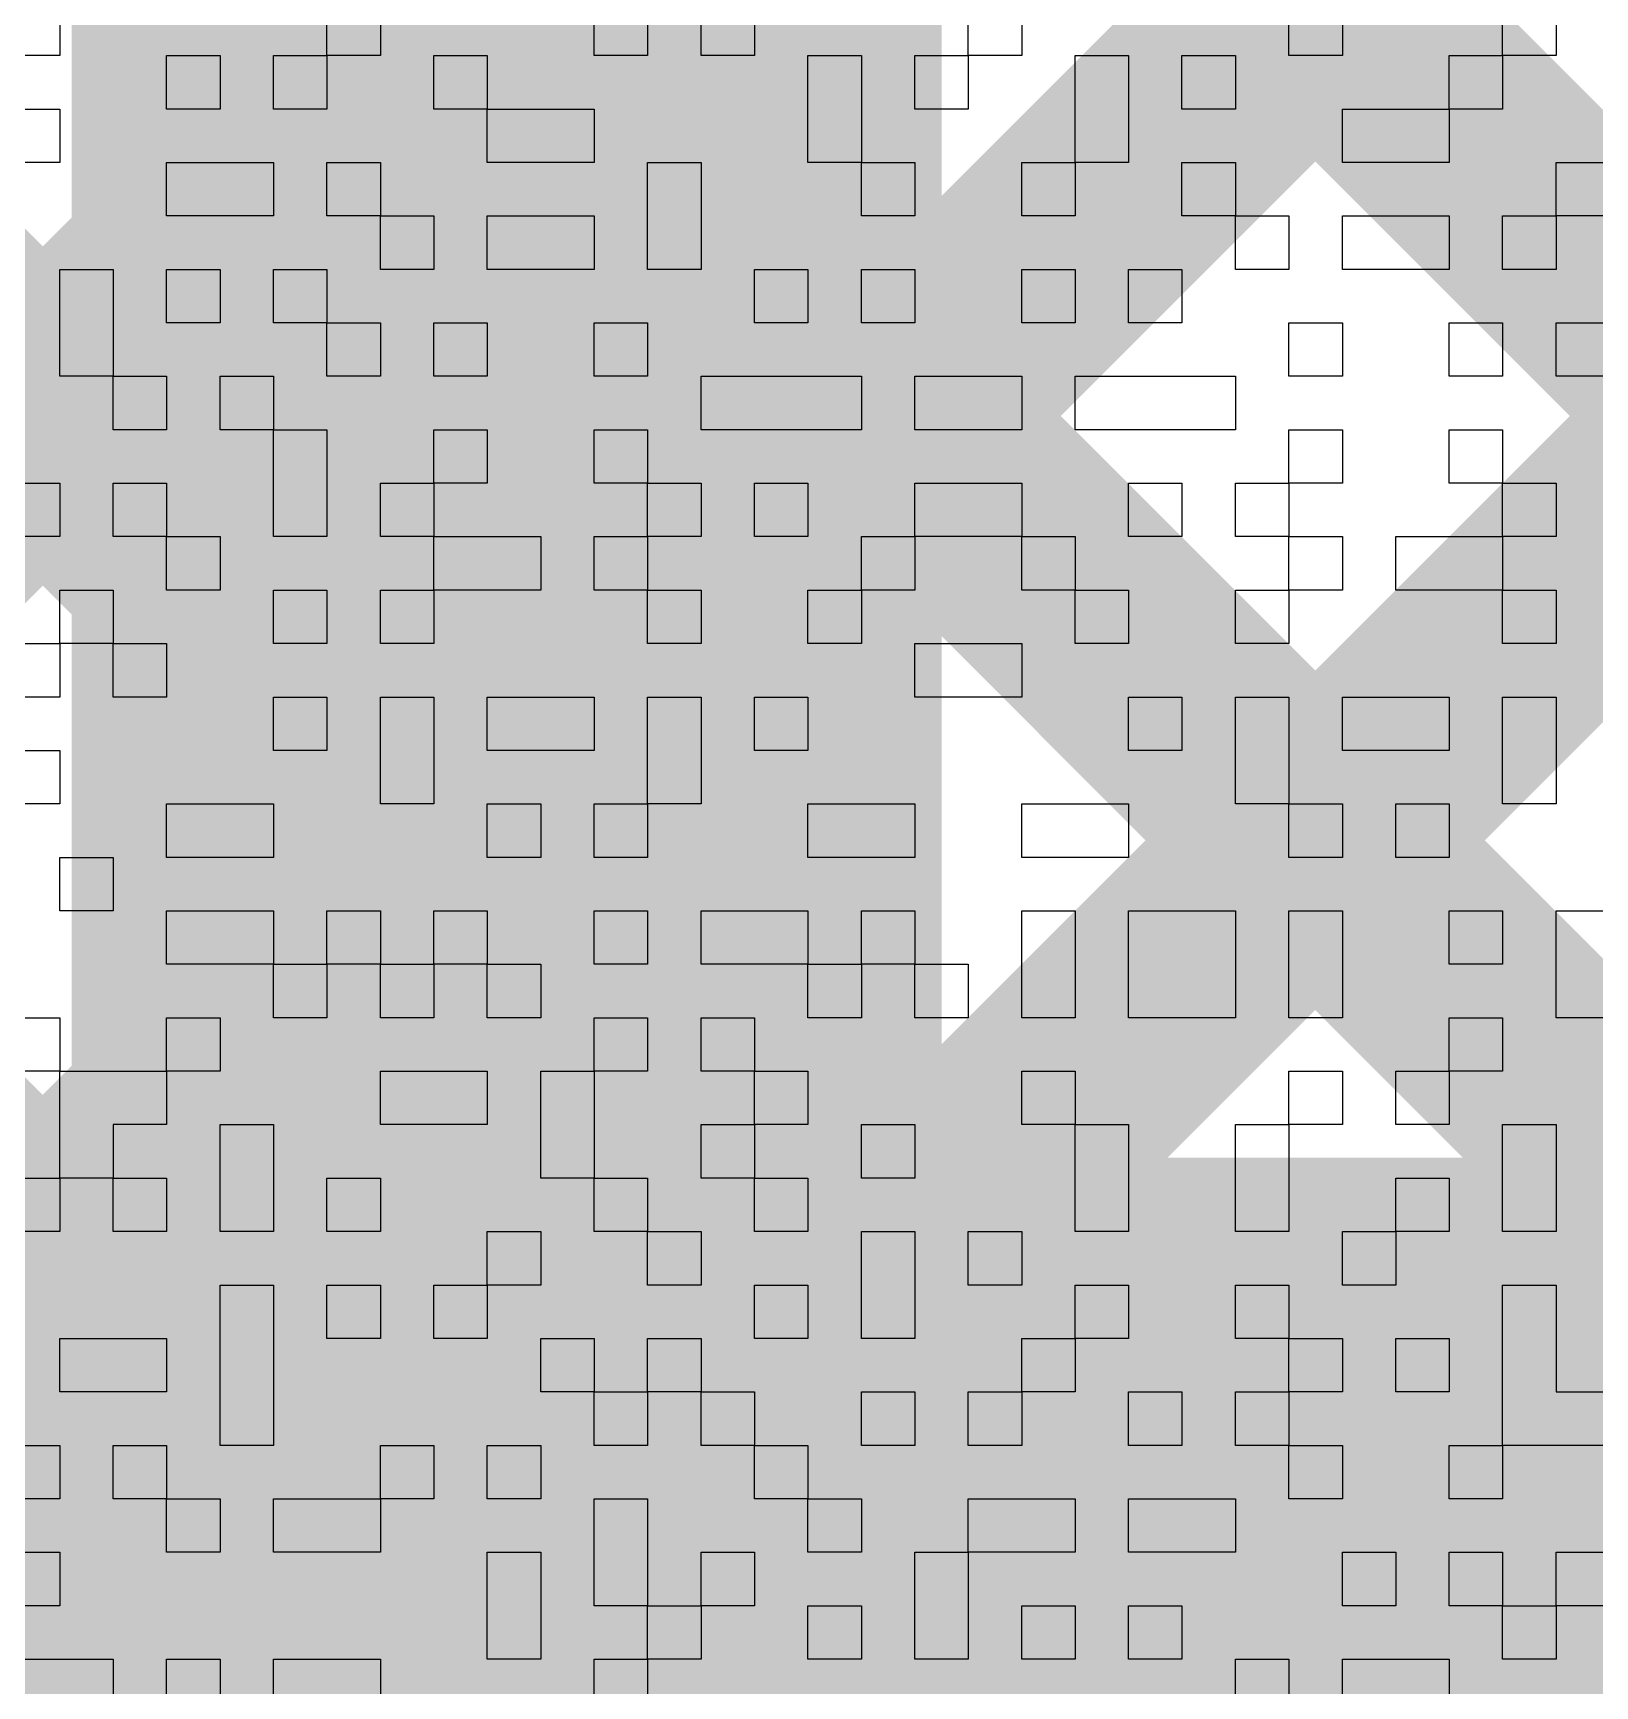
# Model space of a CAD drawing. Header units: millimetres. Extents: x 3.07 to 5.81, y 1.29 to 3.84.
# Drawn here: x 4.9777 to 5.0298, y 2.6164 to 2.6715 of the extents above; entities that cross this region are included whole.
import ezdxf

# ---------------------------------------------------------------- set-up
doc = ezdxf.new("R2010")
doc.units = ezdxf.units.MM
doc.header["$MEASUREMENT"] = 0
for name, color, linetype in [('BottomLayer', 5, 'Continuous'), ('BottomOverlay', 54, 'Continuous'), ('TopLayer', 1, 'Continuous')]:
    doc.layers.add(name, color=color, linetype=linetype)

msp = doc.modelspace()

# ---------------------------------------------------------------- hatches: boundary and pattern name
at = {"layer": 'BottomLayer'}
for points in [[(4.727172, 2.960494), (4.732828, 2.966151), (5.066949, 2.632031), (5.061292, 2.626374)], [(4.727172, 2.93221), (4.732828, 2.937866), (5.057289, 2.613406), (5.051632, 2.607749)], [(4.727172, 2.903925), (4.732828, 2.909582), (5.056828, 2.585582), (5.051172, 2.579925)], [(4.727172, 2.875641), (4.732828, 2.881298), (5.055656, 2.558471), (5.049999, 2.552814)], [(4.732828, 2.407861), (4.727172, 2.413518), (5.178482, 2.864828), (5.184139, 2.859172)], [(4.732828, 2.379576), (4.727172, 2.385233), (5.206767, 2.864828), (5.212424, 2.859172)], [(4.732828, 2.323008), (4.727172, 2.328665), (5.263335, 2.864828), (5.268992, 2.859172)], [(4.732828, 2.351292), (4.727172, 2.356949), (5.235051, 2.864828), (5.240708, 2.859172)]]:
    msp.add_hatch(color=5, dxfattribs=at).paths.add_polyline_path(points)
at = {"layer": 'TopLayer'}
for points in [[(4.979, 2.595), (5.008, 2.595), (5.008, 3.182), (4.979, 3.182)], [(4.830926, 2.828455), (4.836583, 2.834112), (5.085321, 2.585374), (5.079664, 2.579717)], [(4.85921, 2.828455), (4.864867, 2.834112), (5.116882, 2.582098), (5.111225, 2.576441)], [(4.819172, 2.811925), (4.824828, 2.817582), (5.057582, 2.584828), (5.051925, 2.579172)], [(4.819172, 2.783641), (4.824828, 2.789298), (5.029298, 2.584828), (5.023641, 2.579172)], [(4.904139, 2.579172), (4.898482, 2.584828), (5.086742, 2.773088), (5.092399, 2.767431)], [(4.932424, 2.579172), (4.926767, 2.584828), (5.115026, 2.773088), (5.120683, 2.767431)], [(4.960708, 2.579172), (4.955051, 2.584828), (5.143311, 2.773088), (5.148968, 2.767431)], [(4.988992, 2.579172), (4.983335, 2.584828), (5.171595, 2.773088), (5.177252, 2.767431)], [(4.973, 2.595), (5.195, 2.595), (5.195, 2.634), (4.973, 2.634)]]:
    msp.add_hatch(color=1, dxfattribs=at).paths.add_polyline_path(points)

# ---------------------------------------------------------------- linework, layer by layer
at = {"layer": 'BottomOverlay'}
for p, q in [((4.978599, 2.672517), (4.978599, 2.670735)), ((4.987508, 2.670735), (4.987508, 2.672517)), ((4.989289, 2.672517), (4.989289, 2.670735)), ((4.996416, 2.670735), (4.996416, 2.672517)), ((4.998198, 2.672517), (4.998198, 2.670735)), ((4.99998, 2.670735), (4.99998, 2.672517)), ((5.001761, 2.672517), (5.001761, 2.670735)), ((5.008888, 2.670735), (5.008888, 2.672517)), ((5.01067, 2.672517), (5.01067, 2.670735)), ((5.019579, 2.670735), (5.019579, 2.672517)), ((5.021361, 2.672517), (5.021361, 2.670735)), ((5.026706, 2.670735), (5.026706, 2.672517)), ((5.028487, 2.672517), (5.028487, 2.670735)), ((4.978599, 2.670735), (4.976817, 2.670735)), ((4.982162, 2.668954), (4.982162, 2.670735)), ((4.982162, 2.670735), (4.983944, 2.670735)), ((4.983944, 2.670735), (4.983944, 2.668954)), ((4.985726, 2.668954), (4.985726, 2.670735)), ((4.985726, 2.670735), (4.987508, 2.670735)), ((4.989289, 2.670735), (4.987508, 2.670735)), ((4.987508, 2.670735), (4.987508, 2.668954)), ((4.991071, 2.668954), (4.991071, 2.670735)), ((4.991071, 2.670735), (4.992853, 2.670735)), ((4.992853, 2.670735), (4.992853, 2.668954)), ((4.998198, 2.670735), (4.996416, 2.670735)), ((5.001761, 2.670735), (4.99998, 2.670735)), ((5.003543, 2.668954), (5.003543, 2.670735)), ((5.003543, 2.670735), (5.005325, 2.670735)), ((5.005325, 2.670735), (5.005325, 2.668954)), ((5.007107, 2.668954), (5.007107, 2.670735)), ((5.007107, 2.670735), (5.008888, 2.670735)), ((5.01067, 2.670735), (5.008888, 2.670735)), ((5.008888, 2.670735), (5.008888, 2.668954)), ((5.012452, 2.668954), (5.012452, 2.670735)), ((5.012452, 2.670735), (5.014234, 2.670735)), ((5.014234, 2.670735), (5.014234, 2.668954)), ((5.016015, 2.668954), (5.016015, 2.670735)), ((5.016015, 2.670735), (5.017797, 2.670735)), ((5.017797, 2.670735), (5.017797, 2.668954)), ((5.021361, 2.670735), (5.019579, 2.670735)), ((5.024924, 2.668954), (5.024924, 2.670735)), ((5.024924, 2.670735), (5.026706, 2.670735)), ((5.028487, 2.670735), (5.026706, 2.670735)), ((5.026706, 2.670735), (5.026706, 2.668954)), ((4.976817, 2.668954), (4.978599, 2.668954)), ((4.978599, 2.668954), (4.978599, 2.667172)), ((4.983944, 2.668954), (4.982162, 2.668954)), ((4.987508, 2.668954), (4.985726, 2.668954)), ((4.992853, 2.668954), (4.991071, 2.668954)), ((4.992853, 2.667172), (4.992853, 2.668954)), ((4.992853, 2.668954), (4.996416, 2.668954)), ((4.996416, 2.668954), (4.996416, 2.667172)), ((5.003543, 2.667172), (5.003543, 2.668954)), ((5.005325, 2.668954), (5.005325, 2.667172)), ((5.008888, 2.668954), (5.007107, 2.668954)), ((5.012452, 2.667172), (5.012452, 2.668954)), ((5.014234, 2.668954), (5.014234, 2.667172)), ((5.017797, 2.668954), (5.016015, 2.668954)), ((5.021361, 2.667172), (5.021361, 2.668954)), ((5.021361, 2.668954), (5.024924, 2.668954)), ((5.026706, 2.668954), (5.024924, 2.668954)), ((5.024924, 2.668954), (5.024924, 2.667172)), ((4.978599, 2.667172), (4.976817, 2.667172)), ((4.982162, 2.66539), (4.982162, 2.667172)), ((4.982162, 2.667172), (4.985726, 2.667172)), ((4.985726, 2.667172), (4.985726, 2.66539)), ((4.987508, 2.66539), (4.987508, 2.667172)), ((4.987508, 2.667172), (4.989289, 2.667172)), ((4.989289, 2.667172), (4.989289, 2.66539)), ((4.996416, 2.667172), (4.992853, 2.667172)), ((4.998198, 2.66539), (4.998198, 2.667172)), ((4.998198, 2.667172), (4.99998, 2.667172)), ((4.99998, 2.667172), (4.99998, 2.66539)), ((5.005325, 2.667172), (5.003543, 2.667172)), ((5.005325, 2.66539), (5.005325, 2.667172)), ((5.005325, 2.667172), (5.007107, 2.667172)), ((5.007107, 2.667172), (5.007107, 2.66539)), ((5.01067, 2.66539), (5.01067, 2.667172)), ((5.01067, 2.667172), (5.012452, 2.667172)), ((5.014234, 2.667172), (5.012452, 2.667172)), ((5.012452, 2.667172), (5.012452, 2.66539)), ((5.016015, 2.66539), (5.016015, 2.667172)), ((5.016015, 2.667172), (5.017797, 2.667172)), ((5.017797, 2.667172), (5.017797, 2.66539)), ((5.024924, 2.667172), (5.021361, 2.667172)), ((5.028487, 2.66539), (5.028487, 2.667172)), ((5.028487, 2.667172), (5.030269, 2.667172)), ((4.985726, 2.66539), (4.982162, 2.66539)), ((4.989289, 2.66539), (4.987508, 2.66539)), ((4.989289, 2.663609), (4.989289, 2.66539)), ((4.989289, 2.66539), (4.991071, 2.66539)), ((4.991071, 2.66539), (4.991071, 2.663609)), ((4.992853, 2.663609), (4.992853, 2.66539)), ((4.992853, 2.66539), (4.996416, 2.66539)), ((4.996416, 2.66539), (4.996416, 2.663609)), ((4.998198, 2.663609), (4.998198, 2.66539)), ((4.99998, 2.66539), (4.99998, 2.663609)), ((5.007107, 2.66539), (5.005325, 2.66539)), ((5.012452, 2.66539), (5.01067, 2.66539)), ((5.017797, 2.66539), (5.016015, 2.66539)), ((5.017797, 2.663609), (5.017797, 2.66539)), ((5.017797, 2.66539), (5.019579, 2.66539)), ((5.019579, 2.66539), (5.019579, 2.663609)), ((5.021361, 2.663609), (5.021361, 2.66539)), ((5.021361, 2.66539), (5.024924, 2.66539)), ((5.024924, 2.66539), (5.024924, 2.663609)), ((5.026706, 2.663609), (5.026706, 2.66539)), ((5.026706, 2.66539), (5.028487, 2.66539)), ((5.030269, 2.66539), (5.028487, 2.66539)), ((5.028487, 2.66539), (5.028487, 2.663609)), ((4.978599, 2.661827), (4.978599, 2.663609)), ((4.978599, 2.663609), (4.980381, 2.663609)), ((4.980381, 2.663609), (4.980381, 2.661827)), ((4.982162, 2.661827), (4.982162, 2.663609)), ((4.982162, 2.663609), (4.983944, 2.663609)), ((4.983944, 2.663609), (4.983944, 2.661827)), ((4.985726, 2.661827), (4.985726, 2.663609)), ((4.985726, 2.663609), (4.987508, 2.663609)), ((4.987508, 2.663609), (4.987508, 2.661827)), ((4.991071, 2.663609), (4.989289, 2.663609)), ((4.996416, 2.663609), (4.992853, 2.663609)), ((4.99998, 2.663609), (4.998198, 2.663609)), ((5.001761, 2.661827), (5.001761, 2.663609)), ((5.001761, 2.663609), (5.003543, 2.663609)), ((5.003543, 2.663609), (5.003543, 2.661827)), ((5.005325, 2.661827), (5.005325, 2.663609)), ((5.005325, 2.663609), (5.007107, 2.663609)), ((5.007107, 2.663609), (5.007107, 2.661827)), ((5.01067, 2.661827), (5.01067, 2.663609)), ((5.01067, 2.663609), (5.012452, 2.663609)), ((5.012452, 2.663609), (5.012452, 2.661827)), ((5.014234, 2.661827), (5.014234, 2.663609)), ((5.014234, 2.663609), (5.016015, 2.663609)), ((5.016015, 2.663609), (5.016015, 2.661827)), ((5.019579, 2.663609), (5.017797, 2.663609)), ((5.024924, 2.663609), (5.021361, 2.663609)), ((5.028487, 2.663609), (5.026706, 2.663609)), ((4.978599, 2.660045), (4.978599, 2.661827)), ((4.980381, 2.661827), (4.980381, 2.660045)), ((4.983944, 2.661827), (4.982162, 2.661827)), ((4.987508, 2.661827), (4.985726, 2.661827)), ((4.987508, 2.660045), (4.987508, 2.661827)), ((4.987508, 2.661827), (4.989289, 2.661827)), ((4.989289, 2.661827), (4.989289, 2.660045)), ((4.991071, 2.660045), (4.991071, 2.661827)), ((4.991071, 2.661827), (4.992853, 2.661827)), ((4.992853, 2.661827), (4.992853, 2.660045)), ((4.996416, 2.660045), (4.996416, 2.661827)), ((4.996416, 2.661827), (4.998198, 2.661827)), ((4.998198, 2.661827), (4.998198, 2.660045)), ((5.003543, 2.661827), (5.001761, 2.661827)), ((5.007107, 2.661827), (5.005325, 2.661827)), ((5.012452, 2.661827), (5.01067, 2.661827)), ((5.016015, 2.661827), (5.014234, 2.661827)), ((5.019579, 2.660045), (5.019579, 2.661827)), ((5.019579, 2.661827), (5.021361, 2.661827)), ((5.021361, 2.661827), (5.021361, 2.660045)), ((5.024924, 2.660045), (5.024924, 2.661827)), ((5.024924, 2.661827), (5.026706, 2.661827)), ((5.026706, 2.661827), (5.026706, 2.660045)), ((5.028487, 2.660045), (5.028487, 2.661827)), ((5.028487, 2.661827), (5.030269, 2.661827)), ((4.980381, 2.660045), (4.978599, 2.660045)), ((4.980381, 2.658263), (4.980381, 2.660045)), ((4.980381, 2.660045), (4.982162, 2.660045)), ((4.982162, 2.660045), (4.982162, 2.658263)), ((4.983944, 2.658263), (4.983944, 2.660045)), ((4.983944, 2.660045), (4.985726, 2.660045)), ((4.985726, 2.660045), (4.985726, 2.658263)), ((4.989289, 2.660045), (4.987508, 2.660045)), ((4.992853, 2.660045), (4.991071, 2.660045)), ((4.998198, 2.660045), (4.996416, 2.660045)), ((4.99998, 2.658263), (4.99998, 2.660045)), ((4.99998, 2.660045), (5.005325, 2.660045)), ((5.005325, 2.660045), (5.005325, 2.658263)), ((5.007107, 2.658263), (5.007107, 2.660045)), ((5.007107, 2.660045), (5.01067, 2.660045)), ((5.01067, 2.660045), (5.01067, 2.658263)), ((5.012452, 2.658263), (5.012452, 2.660045)), ((5.012452, 2.660045), (5.017797, 2.660045)), ((5.017797, 2.660045), (5.017797, 2.658263)), ((5.021361, 2.660045), (5.019579, 2.660045)), ((5.026706, 2.660045), (5.024924, 2.660045)), ((5.030269, 2.660045), (5.028487, 2.660045)), ((4.982162, 2.658263), (4.980381, 2.658263)), ((4.985726, 2.658263), (4.983944, 2.658263)), ((4.985726, 2.656482), (4.985726, 2.658263)), ((4.985726, 2.658263), (4.987508, 2.658263)), ((4.987508, 2.658263), (4.987508, 2.656482)), ((4.991071, 2.656482), (4.991071, 2.658263)), ((4.991071, 2.658263), (4.992853, 2.658263)), ((4.992853, 2.658263), (4.992853, 2.656482)), ((4.996416, 2.656482), (4.996416, 2.658263)), ((4.996416, 2.658263), (4.998198, 2.658263)), ((4.998198, 2.658263), (4.998198, 2.656482)), ((5.005325, 2.658263), (4.99998, 2.658263)), ((5.01067, 2.658263), (5.007107, 2.658263)), ((5.017797, 2.658263), (5.012452, 2.658263)), ((5.019579, 2.656482), (5.019579, 2.658263)), ((5.019579, 2.658263), (5.021361, 2.658263)), ((5.021361, 2.658263), (5.021361, 2.656482)), ((5.024924, 2.656482), (5.024924, 2.658263)), ((5.024924, 2.658263), (5.026706, 2.658263)), ((5.026706, 2.658263), (5.026706, 2.656482)), ((4.976817, 2.656482), (4.978599, 2.656482)), ((4.978599, 2.656482), (4.978599, 2.6547)), ((4.980381, 2.6547), (4.980381, 2.656482)), ((4.980381, 2.656482), (4.982162, 2.656482)), ((4.982162, 2.656482), (4.982162, 2.6547)), ((4.985726, 2.6547), (4.985726, 2.656482)), ((4.987508, 2.656482), (4.987508, 2.6547)), ((4.989289, 2.6547), (4.989289, 2.656482)), ((4.989289, 2.656482), (4.991071, 2.656482)), ((4.992853, 2.656482), (4.991071, 2.656482)), ((4.991071, 2.656482), (4.991071, 2.6547)), ((4.998198, 2.656482), (4.996416, 2.656482)), ((4.998198, 2.6547), (4.998198, 2.656482)), ((4.998198, 2.656482), (4.99998, 2.656482)), ((4.99998, 2.656482), (4.99998, 2.6547)), ((5.001761, 2.6547), (5.001761, 2.656482)), ((5.001761, 2.656482), (5.003543, 2.656482)), ((5.003543, 2.656482), (5.003543, 2.6547)), ((5.007107, 2.6547), (5.007107, 2.656482)), ((5.007107, 2.656482), (5.01067, 2.656482)), ((5.01067, 2.656482), (5.01067, 2.6547)), ((5.014234, 2.6547), (5.014234, 2.656482)), ((5.014234, 2.656482), (5.016015, 2.656482)), ((5.016015, 2.656482), (5.016015, 2.6547)), ((5.017797, 2.6547), (5.017797, 2.656482)), ((5.017797, 2.656482), (5.019579, 2.656482)), ((5.021361, 2.656482), (5.019579, 2.656482)), ((5.019579, 2.656482), (5.019579, 2.6547)), ((5.026706, 2.656482), (5.024924, 2.656482)), ((5.026706, 2.6547), (5.026706, 2.656482)), ((5.026706, 2.656482), (5.028487, 2.656482)), ((5.028487, 2.656482), (5.028487, 2.6547)), ((4.978599, 2.6547), (4.976817, 2.6547)), ((4.982162, 2.6547), (4.980381, 2.6547)), ((4.982162, 2.652918), (4.982162, 2.6547)), ((4.982162, 2.6547), (4.983944, 2.6547)), ((4.983944, 2.6547), (4.983944, 2.652918)), ((4.987508, 2.6547), (4.985726, 2.6547)), ((4.991071, 2.6547), (4.989289, 2.6547)), ((4.991071, 2.652918), (4.991071, 2.6547)), ((4.991071, 2.6547), (4.994635, 2.6547)), ((4.994635, 2.6547), (4.994635, 2.652918)), ((4.996416, 2.652918), (4.996416, 2.6547)), ((4.996416, 2.6547), (4.998198, 2.6547)), ((4.99998, 2.6547), (4.998198, 2.6547)), ((4.998198, 2.6547), (4.998198, 2.652918)), ((5.003543, 2.6547), (5.001761, 2.6547)), ((5.005325, 2.652918), (5.005325, 2.6547)), ((5.005325, 2.6547), (5.007107, 2.6547)), ((5.01067, 2.6547), (5.007107, 2.6547)), ((5.007107, 2.6547), (5.007107, 2.652918)), ((5.01067, 2.652918), (5.01067, 2.6547)), ((5.01067, 2.6547), (5.012452, 2.6547)), ((5.012452, 2.6547), (5.012452, 2.652918)), ((5.016015, 2.6547), (5.014234, 2.6547)), ((5.019579, 2.6547), (5.017797, 2.6547)), ((5.019579, 2.652918), (5.019579, 2.6547)), ((5.019579, 2.6547), (5.021361, 2.6547)), ((5.021361, 2.6547), (5.021361, 2.652918)), ((5.023142, 2.652918), (5.023142, 2.6547)), ((5.023142, 2.6547), (5.026706, 2.6547)), ((5.028487, 2.6547), (5.026706, 2.6547)), ((5.026706, 2.6547), (5.026706, 2.652918)), ((4.978599, 2.651136), (4.978599, 2.652918)), ((4.978599, 2.652918), (4.980381, 2.652918)), ((4.980381, 2.652918), (4.980381, 2.651136)), ((4.983944, 2.652918), (4.982162, 2.652918)), ((4.985726, 2.651136), (4.985726, 2.652918)), ((4.985726, 2.652918), (4.987508, 2.652918)), ((4.987508, 2.652918), (4.987508, 2.651136)), ((4.989289, 2.651136), (4.989289, 2.652918)), ((4.989289, 2.652918), (4.991071, 2.652918)), ((4.994635, 2.652918), (4.991071, 2.652918)), ((4.991071, 2.652918), (4.991071, 2.651136)), ((4.998198, 2.652918), (4.996416, 2.652918)), ((4.998198, 2.651136), (4.998198, 2.652918)), ((4.998198, 2.652918), (4.99998, 2.652918)), ((4.99998, 2.652918), (4.99998, 2.651136)), ((5.003543, 2.651136), (5.003543, 2.652918)), ((5.003543, 2.652918), (5.005325, 2.652918)), ((5.007107, 2.652918), (5.005325, 2.652918)), ((5.005325, 2.652918), (5.005325, 2.651136)), ((5.012452, 2.652918), (5.01067, 2.652918)), ((5.012452, 2.651136), (5.012452, 2.652918)), ((5.012452, 2.652918), (5.014234, 2.652918)), ((5.014234, 2.652918), (5.014234, 2.651136)), ((5.017797, 2.651136), (5.017797, 2.652918)), ((5.017797, 2.652918), (5.019579, 2.652918)), ((5.021361, 2.652918), (5.019579, 2.652918)), ((5.019579, 2.652918), (5.019579, 2.651136)), ((5.026706, 2.652918), (5.023142, 2.652918)), ((5.026706, 2.651136), (5.026706, 2.652918)), ((5.026706, 2.652918), (5.028487, 2.652918)), ((5.028487, 2.652918), (5.028487, 2.651136)), ((4.976817, 2.651136), (4.978599, 2.651136)), ((4.980381, 2.651136), (4.978599, 2.651136)), ((4.978599, 2.651136), (4.978599, 2.649355)), ((4.980381, 2.649355), (4.980381, 2.651136)), ((4.980381, 2.651136), (4.982162, 2.651136)), ((4.982162, 2.651136), (4.982162, 2.649355)), ((4.987508, 2.651136), (4.985726, 2.651136)), ((4.991071, 2.651136), (4.989289, 2.651136)), ((4.99998, 2.651136), (4.998198, 2.651136)), ((5.005325, 2.651136), (5.003543, 2.651136)), ((5.007107, 2.649355), (5.007107, 2.651136)), ((5.007107, 2.651136), (5.01067, 2.651136)), ((5.01067, 2.651136), (5.01067, 2.649355)), ((5.014234, 2.651136), (5.012452, 2.651136)), ((5.019579, 2.651136), (5.017797, 2.651136)), ((5.028487, 2.651136), (5.026706, 2.651136)), ((4.978599, 2.649355), (4.976817, 2.649355)), ((4.982162, 2.649355), (4.980381, 2.649355)), ((4.985726, 2.647573), (4.985726, 2.649355)), ((4.985726, 2.649355), (4.987508, 2.649355)), ((4.987508, 2.649355), (4.987508, 2.647573)), ((4.989289, 2.647573), (4.989289, 2.649355)), ((4.989289, 2.649355), (4.991071, 2.649355)), ((4.991071, 2.649355), (4.991071, 2.647573)), ((4.992853, 2.647573), (4.992853, 2.649355)), ((4.992853, 2.649355), (4.996416, 2.649355)), ((4.996416, 2.649355), (4.996416, 2.647573)), ((4.998198, 2.647573), (4.998198, 2.649355)), ((4.998198, 2.649355), (4.99998, 2.649355)), ((4.99998, 2.649355), (4.99998, 2.647573)), ((5.001761, 2.647573), (5.001761, 2.649355)), ((5.001761, 2.649355), (5.003543, 2.649355)), ((5.003543, 2.649355), (5.003543, 2.647573)), ((5.01067, 2.649355), (5.007107, 2.649355)), ((5.014234, 2.647573), (5.014234, 2.649355)), ((5.014234, 2.649355), (5.016015, 2.649355)), ((5.016015, 2.649355), (5.016015, 2.647573)), ((5.017797, 2.647573), (5.017797, 2.649355)), ((5.017797, 2.649355), (5.019579, 2.649355)), ((5.019579, 2.649355), (5.019579, 2.647573)), ((5.021361, 2.647573), (5.021361, 2.649355)), ((5.021361, 2.649355), (5.024924, 2.649355)), ((5.024924, 2.649355), (5.024924, 2.647573)), ((5.026706, 2.647573), (5.026706, 2.649355)), ((5.026706, 2.649355), (5.028487, 2.649355)), ((5.028487, 2.649355), (5.028487, 2.647573)), ((4.976817, 2.647573), (4.978599, 2.647573)), ((4.978599, 2.647573), (4.978599, 2.645791)), ((4.987508, 2.647573), (4.985726, 2.647573)), ((4.989289, 2.645791), (4.989289, 2.647573)), ((4.991071, 2.647573), (4.991071, 2.645791)), ((4.996416, 2.647573), (4.992853, 2.647573)), ((4.998198, 2.645791), (4.998198, 2.647573)), ((4.99998, 2.647573), (4.99998, 2.645791)), ((5.003543, 2.647573), (5.001761, 2.647573)), ((5.016015, 2.647573), (5.014234, 2.647573)), ((5.017797, 2.645791), (5.017797, 2.647573)), ((5.019579, 2.647573), (5.019579, 2.645791)), ((5.024924, 2.647573), (5.021361, 2.647573)), ((5.026706, 2.645791), (5.026706, 2.647573)), ((5.028487, 2.647573), (5.028487, 2.645791)), ((4.978599, 2.645791), (4.976817, 2.645791)), ((4.982162, 2.64401), (4.982162, 2.645791)), ((4.982162, 2.645791), (4.985726, 2.645791)), ((4.985726, 2.645791), (4.985726, 2.64401)), ((4.991071, 2.645791), (4.989289, 2.645791)), ((4.992853, 2.64401), (4.992853, 2.645791)), ((4.992853, 2.645791), (4.994635, 2.645791)), ((4.994635, 2.645791), (4.994635, 2.64401)), ((4.996416, 2.64401), (4.996416, 2.645791)), ((4.996416, 2.645791), (4.998198, 2.645791)), ((4.99998, 2.645791), (4.998198, 2.645791)), ((4.998198, 2.645791), (4.998198, 2.64401)), ((5.003543, 2.64401), (5.003543, 2.645791)), ((5.003543, 2.645791), (5.007107, 2.645791)), ((5.007107, 2.645791), (5.007107, 2.64401)), ((5.01067, 2.64401), (5.01067, 2.645791)), ((5.01067, 2.645791), (5.014234, 2.645791)), ((5.014234, 2.645791), (5.014234, 2.64401)), ((5.019579, 2.645791), (5.017797, 2.645791)), ((5.019579, 2.64401), (5.019579, 2.645791)), ((5.019579, 2.645791), (5.021361, 2.645791)), ((5.021361, 2.645791), (5.021361, 2.64401)), ((5.023142, 2.64401), (5.023142, 2.645791)), ((5.023142, 2.645791), (5.024924, 2.645791)), ((5.024924, 2.645791), (5.024924, 2.64401)), ((5.028487, 2.645791), (5.026706, 2.645791)), ((4.978599, 2.642228), (4.978599, 2.64401)), ((4.978599, 2.64401), (4.980381, 2.64401)), ((4.980381, 2.64401), (4.980381, 2.642228)), ((4.985726, 2.64401), (4.982162, 2.64401)), ((4.994635, 2.64401), (4.992853, 2.64401)), ((4.998198, 2.64401), (4.996416, 2.64401)), ((5.007107, 2.64401), (5.003543, 2.64401)), ((5.014234, 2.64401), (5.01067, 2.64401)), ((5.021361, 2.64401), (5.019579, 2.64401)), ((5.024924, 2.64401), (5.023142, 2.64401)), ((4.980381, 2.642228), (4.978599, 2.642228)), ((4.982162, 2.640446), (4.982162, 2.642228)), ((4.982162, 2.642228), (4.985726, 2.642228)), ((4.985726, 2.642228), (4.985726, 2.640446)), ((4.987508, 2.640446), (4.987508, 2.642228)), ((4.987508, 2.642228), (4.989289, 2.642228)), ((4.989289, 2.642228), (4.989289, 2.640446)), ((4.991071, 2.640446), (4.991071, 2.642228)), ((4.991071, 2.642228), (4.992853, 2.642228)), ((4.992853, 2.642228), (4.992853, 2.640446)), ((4.996416, 2.640446), (4.996416, 2.642228)), ((4.996416, 2.642228), (4.998198, 2.642228)), ((4.998198, 2.642228), (4.998198, 2.640446)), ((4.99998, 2.640446), (4.99998, 2.642228)), ((4.99998, 2.642228), (5.003543, 2.642228)), ((5.003543, 2.642228), (5.003543, 2.640446)), ((5.005325, 2.640446), (5.005325, 2.642228)), ((5.005325, 2.642228), (5.007107, 2.642228)), ((5.007107, 2.642228), (5.007107, 2.640446)), ((5.01067, 2.640446), (5.01067, 2.642228)), ((5.01067, 2.642228), (5.012452, 2.642228)), ((5.012452, 2.642228), (5.012452, 2.640446)), ((5.014234, 2.640446), (5.014234, 2.642228)), ((5.014234, 2.642228), (5.017797, 2.642228)), ((5.017797, 2.642228), (5.017797, 2.640446)), ((5.019579, 2.640446), (5.019579, 2.642228)), ((5.019579, 2.642228), (5.021361, 2.642228)), ((5.021361, 2.642228), (5.021361, 2.640446)), ((5.024924, 2.640446), (5.024924, 2.642228)), ((5.024924, 2.642228), (5.026706, 2.642228)), ((5.026706, 2.642228), (5.026706, 2.640446)), ((5.028487, 2.640446), (5.028487, 2.642228)), ((5.028487, 2.642228), (5.030269, 2.642228)), ((4.985726, 2.640446), (4.982162, 2.640446)), ((4.985726, 2.638664), (4.985726, 2.640446)), ((4.985726, 2.640446), (4.987508, 2.640446)), ((4.989289, 2.640446), (4.987508, 2.640446)), ((4.987508, 2.640446), (4.987508, 2.638664)), ((4.989289, 2.638664), (4.989289, 2.640446)), ((4.989289, 2.640446), (4.991071, 2.640446)), ((4.992853, 2.640446), (4.991071, 2.640446)), ((4.991071, 2.640446), (4.991071, 2.638664)), ((4.992853, 2.638664), (4.992853, 2.640446)), ((4.992853, 2.640446), (4.994635, 2.640446)), ((4.994635, 2.640446), (4.994635, 2.638664)), ((4.998198, 2.640446), (4.996416, 2.640446)), ((5.003543, 2.640446), (4.99998, 2.640446)), ((5.003543, 2.638664), (5.003543, 2.640446)), ((5.003543, 2.640446), (5.005325, 2.640446)), ((5.007107, 2.640446), (5.005325, 2.640446)), ((5.005325, 2.640446), (5.005325, 2.638664)), ((5.007107, 2.638664), (5.007107, 2.640446)), ((5.007107, 2.640446), (5.008888, 2.640446)), ((5.008888, 2.640446), (5.008888, 2.638664)), ((5.01067, 2.638664), (5.01067, 2.640446)), ((5.012452, 2.640446), (5.012452, 2.638664)), ((5.014234, 2.638664), (5.014234, 2.640446)), ((5.017797, 2.640446), (5.017797, 2.638664)), ((5.019579, 2.638664), (5.019579, 2.640446)), ((5.021361, 2.640446), (5.021361, 2.638664)), ((5.026706, 2.640446), (5.024924, 2.640446)), ((5.028487, 2.638664), (5.028487, 2.640446)), ((4.976817, 2.638664), (4.978599, 2.638664)), ((4.978599, 2.638664), (4.978599, 2.636883)), ((4.982162, 2.636883), (4.982162, 2.638664)), ((4.982162, 2.638664), (4.983944, 2.638664)), ((4.983944, 2.638664), (4.983944, 2.636883)), ((4.987508, 2.638664), (4.985726, 2.638664)), ((4.991071, 2.638664), (4.989289, 2.638664)), ((4.994635, 2.638664), (4.992853, 2.638664)), ((4.996416, 2.636883), (4.996416, 2.638664)), ((4.996416, 2.638664), (4.998198, 2.638664)), ((4.998198, 2.638664), (4.998198, 2.636883)), ((4.99998, 2.636883), (4.99998, 2.638664)), ((4.99998, 2.638664), (5.001761, 2.638664)), ((5.001761, 2.638664), (5.001761, 2.636883)), ((5.005325, 2.638664), (5.003543, 2.638664)), ((5.008888, 2.638664), (5.007107, 2.638664)), ((5.012452, 2.638664), (5.01067, 2.638664)), ((5.017797, 2.638664), (5.014234, 2.638664)), ((5.021361, 2.638664), (5.019579, 2.638664)), ((5.024924, 2.636883), (5.024924, 2.638664)), ((5.024924, 2.638664), (5.026706, 2.638664)), ((5.026706, 2.638664), (5.026706, 2.636883)), ((5.030269, 2.638664), (5.028487, 2.638664)), ((4.978599, 2.636883), (4.976817, 2.636883)), ((4.978599, 2.635101), (4.978599, 2.636883)), ((4.978599, 2.636883), (4.982162, 2.636883)), ((4.983944, 2.636883), (4.982162, 2.636883)), ((4.982162, 2.636883), (4.982162, 2.635101)), ((4.989289, 2.635101), (4.989289, 2.636883)), ((4.989289, 2.636883), (4.992853, 2.636883)), ((4.992853, 2.636883), (4.992853, 2.635101)), ((4.994635, 2.635101), (4.994635, 2.636883)), ((4.994635, 2.636883), (4.996416, 2.636883)), ((4.998198, 2.636883), (4.996416, 2.636883)), ((4.996416, 2.636883), (4.996416, 2.635101)), ((5.001761, 2.636883), (4.99998, 2.636883)), ((5.001761, 2.635101), (5.001761, 2.636883)), ((5.001761, 2.636883), (5.003543, 2.636883)), ((5.003543, 2.636883), (5.003543, 2.635101)), ((5.01067, 2.635101), (5.01067, 2.636883)), ((5.01067, 2.636883), (5.012452, 2.636883)), ((5.012452, 2.636883), (5.012452, 2.635101)), ((5.019579, 2.635101), (5.019579, 2.636883)), ((5.019579, 2.636883), (5.021361, 2.636883)), ((5.021361, 2.636883), (5.021361, 2.635101)), ((5.023142, 2.635101), (5.023142, 2.636883)), ((5.023142, 2.636883), (5.024924, 2.636883)), ((5.026706, 2.636883), (5.024924, 2.636883)), ((5.024924, 2.636883), (5.024924, 2.635101)), ((4.978599, 2.633319), (4.978599, 2.635101)), ((4.982162, 2.635101), (4.980381, 2.635101)), ((4.980381, 2.635101), (4.980381, 2.633319)), ((4.983944, 2.633319), (4.983944, 2.635101)), ((4.983944, 2.635101), (4.985726, 2.635101)), ((4.985726, 2.635101), (4.985726, 2.633319)), ((4.992853, 2.635101), (4.989289, 2.635101)), ((4.994635, 2.633319), (4.994635, 2.635101)), ((4.996416, 2.635101), (4.996416, 2.633319)), ((4.99998, 2.633319), (4.99998, 2.635101)), ((4.99998, 2.635101), (5.001761, 2.635101)), ((5.003543, 2.635101), (5.001761, 2.635101)), ((5.001761, 2.635101), (5.001761, 2.633319)), ((5.005325, 2.633319), (5.005325, 2.635101)), ((5.005325, 2.635101), (5.007107, 2.635101)), ((5.007107, 2.635101), (5.007107, 2.633319)), ((5.012452, 2.635101), (5.01067, 2.635101)), ((5.012452, 2.633319), (5.012452, 2.635101)), ((5.012452, 2.635101), (5.014234, 2.635101)), ((5.014234, 2.635101), (5.014234, 2.633319)), ((5.017797, 2.633319), (5.017797, 2.635101)), ((5.017797, 2.635101), (5.019579, 2.635101)), ((5.021361, 2.635101), (5.019579, 2.635101)), ((5.019579, 2.635101), (5.019579, 2.633319)), ((5.024924, 2.635101), (5.023142, 2.635101)), ((5.026706, 2.633319), (5.026706, 2.635101)), ((5.026706, 2.635101), (5.028487, 2.635101)), ((5.028487, 2.635101), (5.028487, 2.633319)), ((4.976817, 2.633319), (4.978599, 2.633319)), ((4.980381, 2.633319), (4.978599, 2.633319)), ((4.978599, 2.633319), (4.978599, 2.631537)), ((4.980381, 2.631537), (4.980381, 2.633319)), ((4.980381, 2.633319), (4.982162, 2.633319)), ((4.982162, 2.633319), (4.982162, 2.631537)), ((4.983944, 2.631537), (4.983944, 2.633319)), ((4.985726, 2.633319), (4.985726, 2.631537)), ((4.987508, 2.631537), (4.987508, 2.633319)), ((4.987508, 2.633319), (4.989289, 2.633319)), ((4.989289, 2.633319), (4.989289, 2.631537)), ((4.996416, 2.633319), (4.994635, 2.633319)), ((4.996416, 2.631537), (4.996416, 2.633319)), ((4.996416, 2.633319), (4.998198, 2.633319)), ((4.998198, 2.633319), (4.998198, 2.631537)), ((5.001761, 2.633319), (4.99998, 2.633319)), ((5.001761, 2.631537), (5.001761, 2.633319)), ((5.001761, 2.633319), (5.003543, 2.633319)), ((5.003543, 2.633319), (5.003543, 2.631537)), ((5.007107, 2.633319), (5.005325, 2.633319)), ((5.012452, 2.631537), (5.012452, 2.633319)), ((5.014234, 2.633319), (5.014234, 2.631537)), ((5.017797, 2.631537), (5.017797, 2.633319)), ((5.019579, 2.633319), (5.019579, 2.631537)), ((5.023142, 2.631537), (5.023142, 2.633319)), ((5.023142, 2.633319), (5.024924, 2.633319)), ((5.024924, 2.633319), (5.024924, 2.631537)), ((5.026706, 2.631537), (5.026706, 2.633319)), ((5.028487, 2.633319), (5.028487, 2.631537)), ((4.978599, 2.631537), (4.976817, 2.631537)), ((4.982162, 2.631537), (4.980381, 2.631537)), ((4.985726, 2.631537), (4.983944, 2.631537)), ((4.989289, 2.631537), (4.987508, 2.631537)), ((4.992853, 2.629756), (4.992853, 2.631537)), ((4.992853, 2.631537), (4.994635, 2.631537)), ((4.994635, 2.631537), (4.994635, 2.629756)), ((4.998198, 2.631537), (4.996416, 2.631537)), ((4.998198, 2.629756), (4.998198, 2.631537)), ((4.998198, 2.631537), (4.99998, 2.631537)), ((4.99998, 2.631537), (4.99998, 2.629756)), ((5.003543, 2.631537), (5.001761, 2.631537)), ((5.005325, 2.629756), (5.005325, 2.631537)), ((5.005325, 2.631537), (5.007107, 2.631537)), ((5.007107, 2.631537), (5.007107, 2.629756)), ((5.008888, 2.629756), (5.008888, 2.631537)), ((5.008888, 2.631537), (5.01067, 2.631537)), ((5.01067, 2.631537), (5.01067, 2.629756)), ((5.014234, 2.631537), (5.012452, 2.631537)), ((5.019579, 2.631537), (5.017797, 2.631537)), ((5.021361, 2.629756), (5.021361, 2.631537)), ((5.021361, 2.631537), (5.023142, 2.631537)), ((5.024924, 2.631537), (5.023142, 2.631537)), ((5.023142, 2.631537), (5.023142, 2.629756)), ((5.028487, 2.631537), (5.026706, 2.631537)), ((4.983944, 2.627974), (4.983944, 2.629756)), ((4.983944, 2.629756), (4.985726, 2.629756)), ((4.985726, 2.629756), (4.985726, 2.627974)), ((4.987508, 2.627974), (4.987508, 2.629756)), ((4.987508, 2.629756), (4.989289, 2.629756)), ((4.989289, 2.629756), (4.989289, 2.627974)), ((4.991071, 2.627974), (4.991071, 2.629756)), ((4.991071, 2.629756), (4.992853, 2.629756)), ((4.994635, 2.629756), (4.992853, 2.629756)), ((4.992853, 2.629756), (4.992853, 2.627974)), ((4.99998, 2.629756), (4.998198, 2.629756)), ((5.001761, 2.627974), (5.001761, 2.629756)), ((5.001761, 2.629756), (5.003543, 2.629756)), ((5.003543, 2.629756), (5.003543, 2.627974)), ((5.005325, 2.627974), (5.005325, 2.629756)), ((5.007107, 2.629756), (5.007107, 2.627974)), ((5.01067, 2.629756), (5.008888, 2.629756)), ((5.012452, 2.627974), (5.012452, 2.629756)), ((5.012452, 2.629756), (5.014234, 2.629756)), ((5.014234, 2.629756), (5.014234, 2.627974)), ((5.017797, 2.627974), (5.017797, 2.629756)), ((5.017797, 2.629756), (5.019579, 2.629756)), ((5.019579, 2.629756), (5.019579, 2.627974)), ((5.023142, 2.629756), (5.021361, 2.629756)), ((5.026706, 2.627974), (5.026706, 2.629756)), ((5.026706, 2.629756), (5.028487, 2.629756)), ((5.028487, 2.629756), (5.028487, 2.627974)), ((4.978599, 2.626192), (4.978599, 2.627974)), ((4.978599, 2.627974), (4.982162, 2.627974)), ((4.982162, 2.627974), (4.982162, 2.626192)), ((4.983944, 2.626192), (4.983944, 2.627974)), ((4.985726, 2.627974), (4.985726, 2.626192)), ((4.989289, 2.627974), (4.987508, 2.627974)), ((4.992853, 2.627974), (4.991071, 2.627974)), ((4.994635, 2.626192), (4.994635, 2.627974)), ((4.994635, 2.627974), (4.996416, 2.627974)), ((4.996416, 2.627974), (4.996416, 2.626192)), ((4.998198, 2.626192), (4.998198, 2.627974)), ((4.998198, 2.627974), (4.99998, 2.627974)), ((4.99998, 2.627974), (4.99998, 2.626192)), ((5.003543, 2.627974), (5.001761, 2.627974)), ((5.007107, 2.627974), (5.005325, 2.627974)), ((5.01067, 2.626192), (5.01067, 2.627974)), ((5.01067, 2.627974), (5.012452, 2.627974)), ((5.014234, 2.627974), (5.012452, 2.627974)), ((5.012452, 2.627974), (5.012452, 2.626192)), ((5.019579, 2.627974), (5.017797, 2.627974)), ((5.019579, 2.626192), (5.019579, 2.627974)), ((5.019579, 2.627974), (5.021361, 2.627974)), ((5.021361, 2.627974), (5.021361, 2.626192)), ((5.023142, 2.626192), (5.023142, 2.627974)), ((5.023142, 2.627974), (5.024924, 2.627974)), ((5.024924, 2.627974), (5.024924, 2.626192)), ((5.026706, 2.626192), (5.026706, 2.627974)), ((5.028487, 2.627974), (5.028487, 2.626192)), ((4.982162, 2.626192), (4.978599, 2.626192)), ((4.983944, 2.624411), (4.983944, 2.626192)), ((4.985726, 2.626192), (4.985726, 2.624411)), ((4.996416, 2.626192), (4.994635, 2.626192)), ((4.996416, 2.624411), (4.996416, 2.626192)), ((4.996416, 2.626192), (4.998198, 2.626192)), ((4.99998, 2.626192), (4.998198, 2.626192)), ((4.998198, 2.626192), (4.998198, 2.624411)), ((4.99998, 2.624411), (4.99998, 2.626192)), ((4.99998, 2.626192), (5.001761, 2.626192)), ((5.001761, 2.626192), (5.001761, 2.624411)), ((5.005325, 2.624411), (5.005325, 2.626192)), ((5.005325, 2.626192), (5.007107, 2.626192)), ((5.007107, 2.626192), (5.007107, 2.624411)), ((5.008888, 2.624411), (5.008888, 2.626192)), ((5.008888, 2.626192), (5.01067, 2.626192)), ((5.012452, 2.626192), (5.01067, 2.626192)), ((5.01067, 2.626192), (5.01067, 2.624411)), ((5.014234, 2.624411), (5.014234, 2.626192)), ((5.014234, 2.626192), (5.016015, 2.626192)), ((5.016015, 2.626192), (5.016015, 2.624411)), ((5.017797, 2.624411), (5.017797, 2.626192)), ((5.017797, 2.626192), (5.019579, 2.626192)), ((5.021361, 2.626192), (5.019579, 2.626192)), ((5.019579, 2.626192), (5.019579, 2.624411)), ((5.024924, 2.626192), (5.023142, 2.626192)), ((5.026706, 2.624411), (5.026706, 2.626192)), ((5.028487, 2.626192), (5.030269, 2.626192)), ((4.976817, 2.624411), (4.978599, 2.624411)), ((4.978599, 2.624411), (4.978599, 2.622629)), ((4.980381, 2.622629), (4.980381, 2.624411)), ((4.980381, 2.624411), (4.982162, 2.624411)), ((4.982162, 2.624411), (4.982162, 2.622629)), ((4.985726, 2.624411), (4.983944, 2.624411)), ((4.989289, 2.622629), (4.989289, 2.624411)), ((4.989289, 2.624411), (4.991071, 2.624411)), ((4.991071, 2.624411), (4.991071, 2.622629)), ((4.992853, 2.622629), (4.992853, 2.624411)), ((4.992853, 2.624411), (4.994635, 2.624411)), ((4.994635, 2.624411), (4.994635, 2.622629)), ((4.998198, 2.624411), (4.996416, 2.624411)), ((5.001761, 2.624411), (4.99998, 2.624411)), ((5.001761, 2.622629), (5.001761, 2.624411)), ((5.001761, 2.624411), (5.003543, 2.624411)), ((5.003543, 2.624411), (5.003543, 2.622629)), ((5.007107, 2.624411), (5.005325, 2.624411)), ((5.01067, 2.624411), (5.008888, 2.624411)), ((5.016015, 2.624411), (5.014234, 2.624411)), ((5.019579, 2.624411), (5.017797, 2.624411)), ((5.019579, 2.622629), (5.019579, 2.624411)), ((5.019579, 2.624411), (5.021361, 2.624411)), ((5.021361, 2.624411), (5.021361, 2.622629)), ((5.024924, 2.622629), (5.024924, 2.624411)), ((5.024924, 2.624411), (5.026706, 2.624411)), ((5.030269, 2.624411), (5.026706, 2.624411)), ((5.026706, 2.624411), (5.026706, 2.622629)), ((4.978599, 2.622629), (4.976817, 2.622629)), ((4.982162, 2.622629), (4.980381, 2.622629)), ((4.982162, 2.620847), (4.982162, 2.622629)), ((4.982162, 2.622629), (4.983944, 2.622629)), ((4.983944, 2.622629), (4.983944, 2.620847)), ((4.985726, 2.620847), (4.985726, 2.622629)), ((4.985726, 2.622629), (4.989289, 2.622629)), ((4.991071, 2.622629), (4.989289, 2.622629)), ((4.989289, 2.622629), (4.989289, 2.620847)), ((4.994635, 2.622629), (4.992853, 2.622629)), ((4.996416, 2.620847), (4.996416, 2.622629)), ((4.996416, 2.622629), (4.998198, 2.622629)), ((4.998198, 2.622629), (4.998198, 2.620847)), ((5.003543, 2.622629), (5.001761, 2.622629)), ((5.003543, 2.620847), (5.003543, 2.622629)), ((5.003543, 2.622629), (5.005325, 2.622629)), ((5.005325, 2.622629), (5.005325, 2.620847)), ((5.008888, 2.620847), (5.008888, 2.622629)), ((5.008888, 2.622629), (5.012452, 2.622629)), ((5.012452, 2.622629), (5.012452, 2.620847)), ((5.014234, 2.620847), (5.014234, 2.622629)), ((5.014234, 2.622629), (5.017797, 2.622629)), ((5.017797, 2.622629), (5.017797, 2.620847)), ((5.021361, 2.622629), (5.019579, 2.622629)), ((5.026706, 2.622629), (5.024924, 2.622629)), ((4.976817, 2.620847), (4.978599, 2.620847)), ((4.978599, 2.620847), (4.978599, 2.619065)), ((4.983944, 2.620847), (4.982162, 2.620847)), ((4.989289, 2.620847), (4.985726, 2.620847)), ((4.992853, 2.619065), (4.992853, 2.620847)), ((4.992853, 2.620847), (4.994635, 2.620847)), ((4.994635, 2.620847), (4.994635, 2.619065)), ((4.996416, 2.619065), (4.996416, 2.620847)), ((4.998198, 2.620847), (4.998198, 2.619065)), ((4.99998, 2.619065), (4.99998, 2.620847)), ((4.99998, 2.620847), (5.001761, 2.620847)), ((5.001761, 2.620847), (5.001761, 2.619065)), ((5.005325, 2.620847), (5.003543, 2.620847)), ((5.007107, 2.619065), (5.007107, 2.620847)), ((5.007107, 2.620847), (5.008888, 2.620847)), ((5.012452, 2.620847), (5.008888, 2.620847)), ((5.008888, 2.620847), (5.008888, 2.619065)), ((5.017797, 2.620847), (5.014234, 2.620847)), ((5.021361, 2.619065), (5.021361, 2.620847)), ((5.021361, 2.620847), (5.023142, 2.620847)), ((5.023142, 2.620847), (5.023142, 2.619065)), ((5.024924, 2.619065), (5.024924, 2.620847)), ((5.024924, 2.620847), (5.026706, 2.620847)), ((5.026706, 2.620847), (5.026706, 2.619065)), ((5.028487, 2.619065), (5.028487, 2.620847)), ((5.028487, 2.620847), (5.030269, 2.620847)), ((4.978599, 2.619065), (4.976817, 2.619065)), ((4.992853, 2.617284), (4.992853, 2.619065)), ((4.994635, 2.619065), (4.994635, 2.617284)), ((4.998198, 2.619065), (4.996416, 2.619065)), ((4.998198, 2.617284), (4.998198, 2.619065)), ((4.998198, 2.619065), (4.99998, 2.619065)), ((5.001761, 2.619065), (4.99998, 2.619065)), ((4.99998, 2.619065), (4.99998, 2.617284)), ((5.003543, 2.617284), (5.003543, 2.619065)), ((5.003543, 2.619065), (5.005325, 2.619065)), ((5.005325, 2.619065), (5.005325, 2.617284)), ((5.007107, 2.617284), (5.007107, 2.619065)), ((5.008888, 2.619065), (5.008888, 2.617284)), ((5.01067, 2.617284), (5.01067, 2.619065)), ((5.01067, 2.619065), (5.012452, 2.619065)), ((5.012452, 2.619065), (5.012452, 2.617284)), ((5.014234, 2.617284), (5.014234, 2.619065)), ((5.014234, 2.619065), (5.016015, 2.619065)), ((5.016015, 2.619065), (5.016015, 2.617284)), ((5.023142, 2.619065), (5.021361, 2.619065)), ((5.026706, 2.619065), (5.024924, 2.619065)), ((5.026706, 2.617284), (5.026706, 2.619065)), ((5.026706, 2.619065), (5.028487, 2.619065)), ((5.030269, 2.619065), (5.028487, 2.619065)), ((5.028487, 2.619065), (5.028487, 2.617284)), ((4.976817, 2.617284), (4.980381, 2.617284)), ((4.980381, 2.617284), (4.980381, 2.615502)), ((4.982162, 2.615502), (4.982162, 2.617284)), ((4.982162, 2.617284), (4.983944, 2.617284)), ((4.983944, 2.617284), (4.983944, 2.615502)), ((4.985726, 2.615502), (4.985726, 2.617284)), ((4.985726, 2.617284), (4.989289, 2.617284)), ((4.989289, 2.617284), (4.989289, 2.615502)), ((4.994635, 2.617284), (4.992853, 2.617284)), ((4.996416, 2.615502), (4.996416, 2.617284)), ((4.996416, 2.617284), (4.998198, 2.617284)), ((4.99998, 2.617284), (4.998198, 2.617284)), ((4.998198, 2.617284), (4.998198, 2.615502)), ((5.005325, 2.617284), (5.003543, 2.617284)), ((5.008888, 2.617284), (5.007107, 2.617284)), ((5.012452, 2.617284), (5.01067, 2.617284)), ((5.016015, 2.617284), (5.014234, 2.617284)), ((5.017797, 2.615502), (5.017797, 2.617284)), ((5.017797, 2.617284), (5.019579, 2.617284)), ((5.019579, 2.617284), (5.019579, 2.615502)), ((5.021361, 2.615502), (5.021361, 2.617284)), ((5.021361, 2.617284), (5.024924, 2.617284)), ((5.024924, 2.617284), (5.024924, 2.615502)), ((5.028487, 2.617284), (5.026706, 2.617284))]:
    msp.add_line(p, q, dxfattribs=at)

doc.saveas('drawing.dxf')
